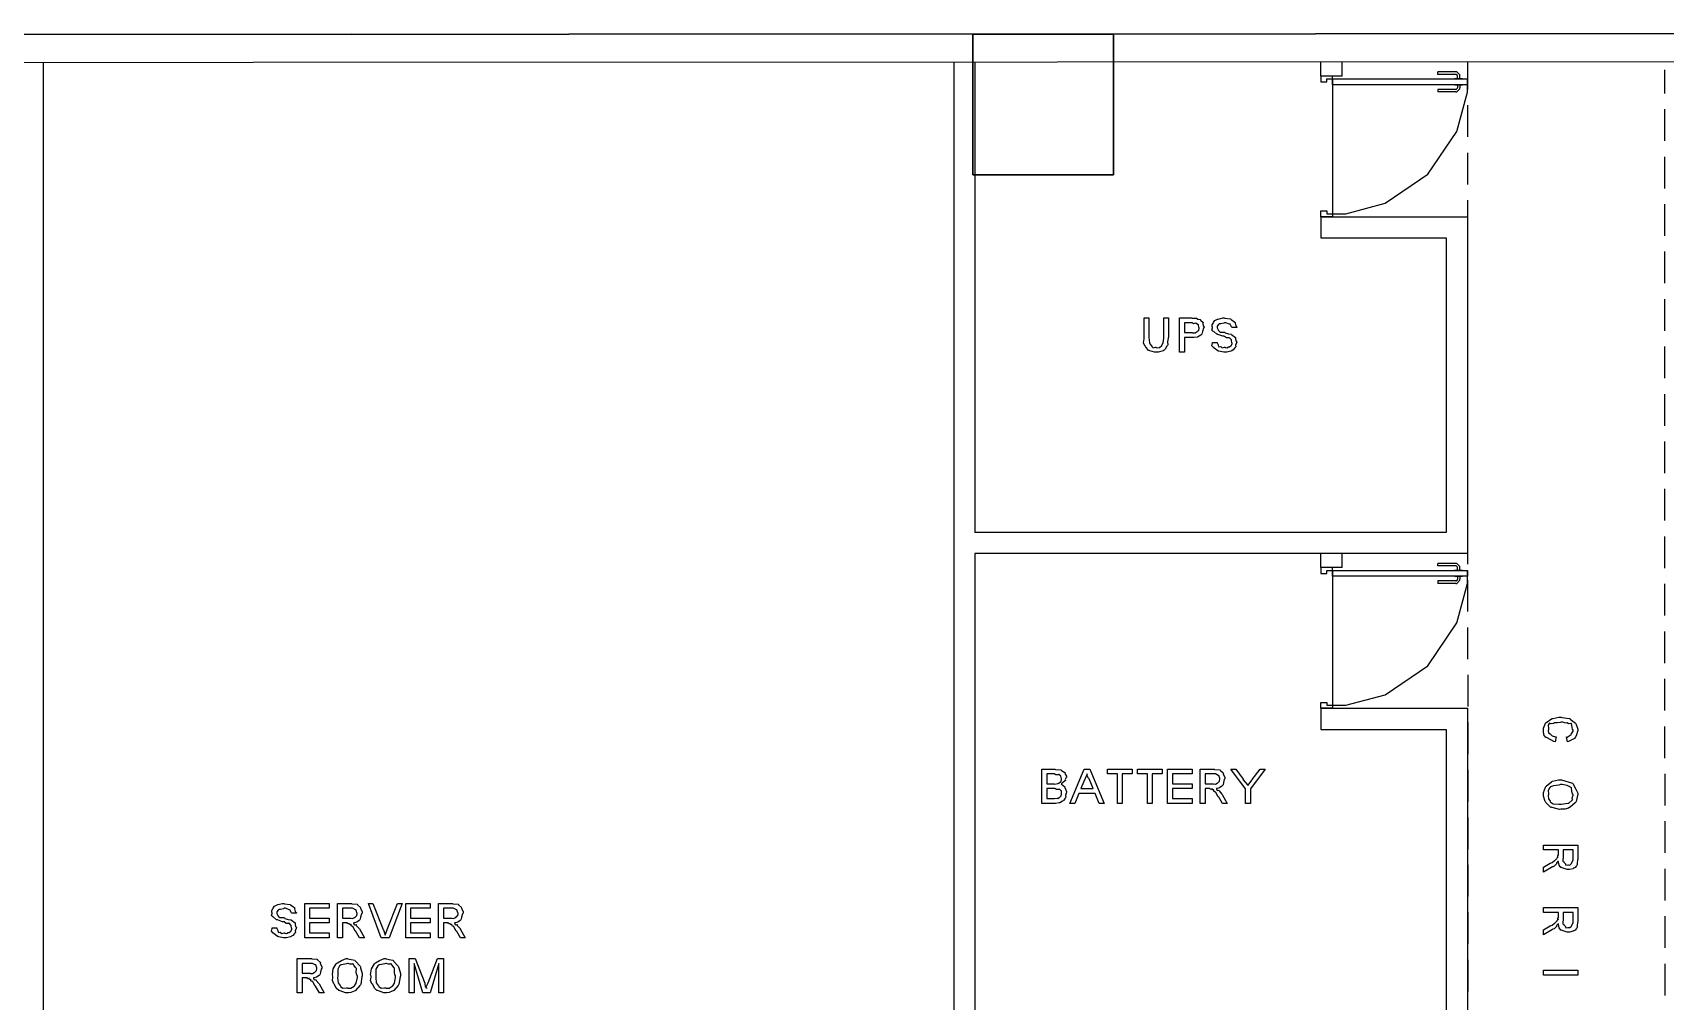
# Model space of a CAD drawing. Extents: x 0 to 23.4, y 0 to 16.5.
# Drawn here: x 10.786 to 13.832, y 11.271 to 13.079 of the extents above; entities that cross this region are included whole.
import ezdxf

# ---------------------------------------------------------------- set-up
doc = ezdxf.new("R2010")
doc.units = 0
doc.layers.get('0').update_dxf_attribs({"linetype": 'CONTINUOUS'})

msp = doc.modelspace()

# ---------------------------------------------------------------- linework, layer by layer
at = {"color": 0}
for points in [[(18.7535, 3.89535), (18.7494, 13.0786), (0.64551, 13.0708), (0.64947, 3.88758), (8.79889, 3.89106)], [(17.0065, 3.89464), (0.64947, 3.88758), (0.64551, 13.0708), (18.7494, 13.0786), (18.7535, 3.89535), (17.2431, 3.89469)], [(11.3811, 13.0756), (10.4734, 13.0753)], [(12.8023, 13.0758), (11.3811, 13.0752)], [(18.7013, 3.89535), (18.6972, 13.0263), (0.69781, 13.0186), (0.70171, 3.93983), (8.79883, 3.94336)], [(10.8057, 13.0229), (10.8057, 9.57058)], [(12.5044, 13.0244), (12.5044, 9.80464)], [(12.5438, 13.0237), (12.5438, 12.1462)], [(13.1891, 12.9977), (13.1891, 13.024)], [(13.2285, 12.9977), (13.2285, 13.024)], [(13.4407, 13.0056), (13.4074, 13.0056)], [(13.4074, 13.0008), (13.4074, 13.0056)], [(13.4485, 12.9977), (13.4485, 12.9997), (13.4426, 13.0056), (13.4407, 13.0056)], [(13.4623, 13.0241), (13.4624, 12.9727)], [(13.8298, 13.0092), (13.8298, 12.9653)], [(13.2285, 12.9977), (13.1891, 12.9977)], [(13.211, 12.7407), (13.2355, 12.7407), (13.3089, 12.7605), (13.3888, 12.8144), (13.4427, 12.8944), (13.4625, 12.9678), (13.4625, 12.9922)], [(13.211, 12.9922), (13.211, 12.7407)], [(13.4407, 13.0008), (13.4074, 13.0008)], [(13.4388, 12.9922), (13.4534, 12.9922), (13.4388, 12.9931)], [(13.4388, 12.9813), (13.4534, 12.9813), (13.4388, 12.9804)], [(13.4437, 12.9977), (13.4437, 12.9985), (13.4414, 13.0008), (13.4407, 13.0008)], [(13.4407, 12.968), (13.4426, 12.968), (13.4485, 12.9739), (13.4485, 12.9759)], [(13.4407, 12.9728), (13.4414, 12.9728), (13.4437, 12.9751), (13.4437, 12.9759)], [(13.4437, 12.9931), (13.4437, 12.9977)], [(13.4437, 12.9804), (13.4437, 12.9759)], [(13.4485, 12.9931), (13.4485, 12.9977)], [(13.4485, 12.9804), (13.4485, 12.9759)], [(13.4407, 12.9728), (13.4074, 12.9728)], [(13.4074, 12.9728), (13.4074, 12.968)], [(13.4407, 12.968), (13.4074, 12.968)], [(13.4624, 12.9431), (13.4625, 12.8841)], [(13.8299, 12.9358), (13.8299, 12.8767)], [(13.4625, 12.8545), (13.4625, 12.7955)], [(13.8299, 12.8472), (13.8299, 12.7881)], [(13.4625, 12.766), (13.4625, 12.7069)], [(13.1891, 12.7351), (13.4625, 12.7351)], [(13.1891, 12.7351), (13.1891, 12.6958)], [(13.4624, 12.7351), (13.4624, 12.1068)], [(13.8299, 12.7586), (13.83, 12.6996)], [(13.1891, 12.6958), (13.4231, 12.6958)], [(13.423, 12.6958), (13.423, 12.1462)], [(13.4625, 12.6774), (13.4626, 12.6184)], [(13.83, 12.67), (13.83, 12.611)], [(13.4626, 12.5888), (13.4626, 12.5298)], [(13.83, 12.5815), (13.83, 12.5224)], [(13.4626, 12.5003), (13.4626, 12.4412)], [(13.83, 12.4929), (13.8301, 12.4339)], [(13.4626, 12.4117), (13.4627, 12.3527)], [(13.8301, 12.4043), (13.8301, 12.3453)], [(13.4627, 12.3231), (13.4627, 12.2641)], [(13.8301, 12.3158), (13.8301, 12.2567)], [(13.4627, 12.2345), (13.4627, 12.1755)], [(13.8301, 12.2272), (13.8302, 12.1681)], [(13.423, 12.1462), (12.5438, 12.1462)], [(13.4627, 12.1459), (13.4628, 12.0869)], [(13.8302, 12.1386), (13.8302, 12.0795)], [(12.5438, 12.1068), (12.5438, 8.33089)], [(13.4628, 12.1068), (12.5438, 12.1068)], [(13.1891, 12.0806), (13.1891, 12.1068)], [(13.2285, 12.0806), (13.2285, 12.1068)], [(13.2285, 12.0806), (13.1891, 12.0806)], [(13.211, 11.8236), (13.2355, 11.8236), (13.3089, 11.8434), (13.3888, 11.8972), (13.4427, 11.9772), (13.4625, 12.0506), (13.4625, 12.0751)], [(13.211, 12.0751), (13.211, 11.8236)], [(13.4407, 12.0884), (13.4074, 12.0884)], [(13.4074, 12.0837), (13.4074, 12.0884)], [(13.4407, 12.0837), (13.4074, 12.0837)], [(13.4388, 12.0751), (13.4534, 12.0751), (13.4388, 12.076)], [(13.4388, 12.0642), (13.4534, 12.0642), (13.4388, 12.0633)], [(13.4485, 12.0806), (13.4485, 12.0826), (13.4426, 12.0884), (13.4407, 12.0884)], [(13.4437, 12.0806), (13.4437, 12.0814), (13.4414, 12.0837), (13.4407, 12.0837)], [(13.4437, 12.076), (13.4437, 12.0806)], [(13.4437, 12.0633), (13.4437, 12.0587)], [(13.4485, 12.076), (13.4485, 12.0806)], [(13.4485, 12.0633), (13.4485, 12.0587)], [(13.4407, 12.0556), (13.4074, 12.0556)], [(13.4074, 12.0556), (13.4074, 12.0508)], [(13.4407, 12.0508), (13.4074, 12.0508)], [(13.4407, 12.0508), (13.4426, 12.0508), (13.4485, 12.0568), (13.4485, 12.0587)], [(13.4407, 12.0557), (13.4414, 12.0557), (13.4437, 12.0579), (13.4437, 12.0587)], [(13.4628, 12.0573), (13.4628, 11.9983)], [(13.8302, 12.05), (13.8302, 11.9909)], [(13.4628, 11.9688), (13.4628, 11.9097)], [(13.8302, 11.9614), (13.8303, 11.9024)], [(13.4629, 11.8802), (13.4629, 11.8212)], [(13.8303, 11.8728), (13.8303, 11.8138)], [(13.1891, 11.818), (13.4625, 11.818)], [(13.1891, 11.818), (13.1891, 11.7787)], [(13.4625, 11.818), (13.4623, 11.2046)], [(13.4629, 11.7916), (13.4629, 11.7326)], [(13.1891, 11.7787), (13.4231, 11.7787)], [(13.4231, 11.7787), (13.423, 11.244)], [(13.8303, 11.7843), (13.8303, 11.7252)], [(13.4629, 11.7031), (13.4629, 11.644)], [(13.8304, 11.6957), (13.8304, 11.6367)], [(13.463, 11.6145), (13.463, 11.5554)], [(13.8304, 11.6071), (13.8305, 11.5481)], [(13.463, 11.5259), (13.4631, 11.4668)], [(13.8305, 11.5186), (13.8305, 11.4595)], [(13.4631, 11.4373), (13.4631, 11.3783)], [(13.8305, 11.43), (13.8305, 11.3709)], [(13.4631, 11.3487), (13.4631, 11.2897)], [(13.8305, 11.3414), (13.8306, 11.2823)]]:
    msp.add_lwpolyline(points, dxfattribs=at)
for points in [[(12.8023, 13.076), (12.8025, 12.8136), (12.54, 12.8135), (12.5399, 13.0759), (12.8023, 13.076)], [(12.8023, 13.076), (12.8025, 12.8136), (12.54, 12.8135), (12.5399, 13.0759), (12.8023, 13.076)], [(12.5399, 13.0759), (12.54, 12.8135), (12.8025, 12.8136), (12.8023, 13.076), (12.5399, 13.0759)], [(13.1891, 12.9977), (13.1891, 12.9868), (13.2, 12.9868), (13.2, 12.9922), (13.211, 12.9922), (13.211, 12.9977), (13.1891, 12.9977)], [(13.211, 12.9922), (13.4625, 12.9922), (13.4625, 12.9813), (13.211, 12.9813), (13.211, 12.9922)], [(13.1891, 12.7352), (13.1891, 12.7462), (13.2, 12.7462), (13.2, 12.7407), (13.211, 12.7407), (13.211, 12.7352), (13.1891, 12.7352)], [(12.8959, 12.5464), (12.9051, 12.5464), (12.9051, 12.5102), (12.9039, 12.5086), (12.9029, 12.5016), (12.9034, 12.496), (12.9031, 12.495), (12.902, 12.4934), (12.8989, 12.4883), (12.8967, 12.4864), (12.8959, 12.4859), (12.8947, 12.485), (12.8854, 12.4824), (12.8823, 12.4824), (12.879, 12.4824), (12.8699, 12.485), (12.869, 12.4855), (12.8677, 12.4857), (12.8618, 12.4932), (12.8614, 12.4941), (12.8607, 12.4941), (12.8584, 12.4996), (12.8593, 12.5076), (12.8593, 12.5102), (12.8593, 12.5464), (12.8684, 12.5464), (12.8684, 12.5111), (12.868, 12.5097), (12.8695, 12.5), (12.8697, 12.4993), (12.8694, 12.4985), (12.8735, 12.4939), (12.874, 12.4935), (12.8739, 12.493), (12.8763, 12.4907), (12.8804, 12.4915), (12.8818, 12.4915), (12.8827, 12.4908), (12.8878, 12.4914), (12.8921, 12.495), (12.8927, 12.4957), (12.8927, 12.4957), (12.895, 12.4999), (12.8959, 12.5083), (12.8959, 12.5111), (12.8959, 12.5464)], [(12.9255, 12.4824), (12.9255, 12.5464), (12.948, 12.5464), (12.9487, 12.5457), (12.9566, 12.5461), (12.9571, 12.546), (12.957, 12.5458), (12.9596, 12.5438), (12.9642, 12.5433), (12.9647, 12.543), (12.9647, 12.5422), (12.9692, 12.5375), (12.9695, 12.5369), (12.969, 12.5357), (12.9693, 12.5314), (12.9712, 12.5293), (12.9712, 12.5287), (12.9701, 12.527), (12.9684, 12.5209), (12.9672, 12.5163), (12.9665, 12.5154), (12.965, 12.5141), (12.9589, 12.5107), (12.9519, 12.51), (12.9495, 12.51), (12.9346, 12.51), (12.9346, 12.4824), (12.9255, 12.4824)], [(12.9346, 12.5191), (12.9489, 12.5191), (12.9497, 12.5184), (12.9544, 12.5186), (12.9586, 12.5211), (12.9591, 12.5215), (12.9591, 12.5215), (12.9612, 12.523), (12.9621, 12.5271), (12.9621, 12.5284), (12.9617, 12.5287), (12.9605, 12.5335), (12.9602, 12.5339), (12.9599, 12.5336), (12.9561, 12.5368), (12.9556, 12.5369), (12.9549, 12.5363), (12.9516, 12.5356), (12.9495, 12.5373), (12.9489, 12.5373), (12.9346, 12.5373), (12.9346, 12.5191)], [(12.9866, 12.5007), (12.9957, 12.5007), (12.9954, 12.4998), (12.9974, 12.4962), (12.9977, 12.4959), (12.9975, 12.4951), (12.999, 12.4924), (13.0023, 12.4928), (13.0029, 12.4926), (13.0028, 12.4923), (13.0051, 12.4906), (13.0093, 12.4915), (13.0107, 12.4915), (13.0107, 12.4912), (13.0136, 12.4906), (13.0169, 12.4923), (13.0174, 12.4924), (13.0174, 12.4924), (13.0184, 12.4922), (13.0215, 12.4946), (13.0217, 12.4948), (13.0217, 12.4948), (13.0225, 12.4954), (13.0233, 12.4987), (13.0233, 12.4998), (13.0229, 12.5001), (13.0225, 12.505), (13.0224, 12.5054), (13.0223, 12.5054), (13.0187, 12.5093), (13.0181, 12.5096), (13.0171, 12.5089), (13.0128, 12.5089), (13.0092, 12.5118), (13.0079, 12.5122), (13.0063, 12.5123), (12.9967, 12.5156), (12.9962, 12.5158), (12.995, 12.5158), (12.9894, 12.5209), (12.989, 12.5215), (12.9883, 12.5213), (12.9857, 12.5238), (12.9866, 12.5279), (12.9866, 12.5293), (12.9861, 12.5295), (12.9861, 12.5332), (12.9888, 12.5373), (12.9892, 12.538), (12.9889, 12.5384), (12.9911, 12.5416), (12.9964, 12.5439), (12.9972, 12.5443), (12.9976, 12.5441), (13.0059, 12.5464), (13.0087, 12.5464), (13.0096, 12.5457), (13.0202, 12.5447), (13.0211, 12.5443), (13.0218, 12.5434), (13.0287, 12.5385), (13.0291, 12.5378), (13.0289, 12.5363), (13.0302, 12.5316), (13.0323, 12.5291), (13.0324, 12.5282), (13.0233, 12.5282), (13.0228, 12.5287), (13.0197, 12.5346), (13.0192, 12.5349), (13.0186, 12.5344), (13.0115, 12.5373), (13.0092, 12.5373), (13.0078, 12.5363), (13.0026, 12.535), (12.9995, 12.5352), (12.999, 12.5347), (12.998, 12.5338), (12.9956, 12.5307), (12.9957, 12.5292), (12.9957, 12.5287), (12.9953, 12.5278), (12.9977, 12.524), (12.9981, 12.5237), (12.998, 12.5229), (13.0012, 12.52), (13.008, 12.5199), (13.0096, 12.5195), (13.0108, 12.5184), (13.0169, 12.5164), (13.0218, 12.5161), (13.0224, 12.5158), (13.023, 12.515), (13.0296, 12.51), (13.03, 12.5093), (13.0296, 12.5081), (13.0304, 12.5037), (13.0324, 12.5014), (13.0324, 12.5007), (13.0315, 12.4997), (13.0301, 12.4954), (13.0302, 12.4923), (13.0298, 12.4915), (13.0287, 12.4903), (13.0252, 12.4865), (13.0229, 12.4852), (13.0222, 12.4848), (13.0211, 12.4842), (13.0136, 12.4824), (13.0111, 12.4824), (13.0079, 12.4824), (12.999, 12.4843), (12.9981, 12.4846), (12.9966, 12.4848), (12.9903, 12.4902), (12.9899, 12.4909), (12.9889, 12.4909), (12.9859, 12.4945), (12.9866, 12.4998), (12.9866, 12.5007)], [(13.1891, 12.0806), (13.1891, 12.0697), (13.2, 12.0697), (13.2, 12.0751), (13.211, 12.0751), (13.211, 12.0806), (13.1891, 12.0806)], [(13.211, 12.0751), (13.4625, 12.0751), (13.4625, 12.0642), (13.211, 12.0642), (13.211, 12.0751)], [(13.1891, 11.8181), (13.1891, 11.829), (13.2, 11.829), (13.2, 11.8236), (13.211, 11.8236), (13.211, 11.8181), (13.1891, 11.8181)], [(13.6282, 11.7648), (13.6263, 11.7557), (13.6238, 11.756), (13.6109, 11.7626), (13.61, 11.7635), (13.6086, 11.7637), (13.6052, 11.7686), (13.6045, 11.7751), (13.6045, 11.7772), (13.6045, 11.7806), (13.608, 11.79), (13.6087, 11.7908), (13.609, 11.7911), (13.6191, 11.7984), (13.6204, 11.7989), (13.6215, 11.7992), (13.6332, 11.8015), (13.6371, 11.8015), (13.6383, 11.8011), (13.6526, 11.799), (13.6538, 11.7984), (13.6544, 11.7978), (13.6642, 11.7903), (13.6649, 11.7893), (13.6651, 11.7878), (13.6686, 11.7793), (13.6686, 11.7765), (13.6679, 11.7746), (13.6662, 11.7683), (13.6642, 11.7642), (13.6634, 11.7633), (13.6622, 11.7617), (13.6508, 11.7561), (13.6492, 11.7557), (13.6475, 11.7648), (13.6484, 11.7643), (13.6561, 11.7689), (13.6566, 11.7694), (13.6562, 11.7699), (13.6594, 11.7754), (13.6594, 11.7772), (13.6583, 11.7789), (13.657, 11.7867), (13.6562, 11.7904), (13.6562, 11.7904), (13.6551, 11.7898), (13.6513, 11.7891), (13.6486, 11.7906), (13.6477, 11.7908), (13.6467, 11.7905), (13.6395, 11.7924), (13.6371, 11.7924), (13.6355, 11.7916), (13.6297, 11.7908), (13.6254, 11.791), (13.6245, 11.7906), (13.6233, 11.7899), (13.6189, 11.7887), (13.6167, 11.7898), (13.6163, 11.79), (13.6152, 11.7897), (13.6128, 11.7866), (13.6137, 11.7801), (13.6137, 11.7778), (13.6131, 11.7768), (13.6134, 11.7723), (13.6167, 11.7702), (13.6173, 11.7696), (13.6172, 11.7695), (13.6203, 11.7666), (13.627, 11.765), (13.6282, 11.7648)], [(12.6688, 11.6406), (12.6688, 11.7046), (12.6931, 11.7046), (12.6939, 11.7039), (12.7041, 11.7032), (12.7049, 11.7029), (12.7053, 11.7021), (12.7116, 11.6979), (12.712, 11.6973), (12.7115, 11.6966), (12.7146, 11.6914), (12.7146, 11.6897), (12.7138, 11.6888), (12.7123, 11.6851), (12.7125, 11.683), (12.7122, 11.6825), (12.7109, 11.682), (12.7057, 11.6776), (12.7049, 11.6773), (12.7053, 11.6763), (12.7116, 11.6716), (12.712, 11.6708), (12.7115, 11.6699), (12.7146, 11.6629), (12.7146, 11.6606), (12.7137, 11.6596), (12.7125, 11.6552), (12.7132, 11.6524), (12.7129, 11.6517), (12.712, 11.6505), (12.7094, 11.6467), (12.7087, 11.6455), (12.7083, 11.6452), (12.7073, 11.6445), (12.7023, 11.6419), (12.7016, 11.6417), (12.7009, 11.6414), (12.6942, 11.6406), (12.6921, 11.6406), (12.6688, 11.6406)], [(12.678, 11.6773), (12.6914, 11.6773), (12.6919, 11.6766), (12.6988, 11.6778), (12.6992, 11.678), (12.6992, 11.678), (12.7004, 11.678), (12.7035, 11.6807), (12.7038, 11.681), (12.7038, 11.681), (12.7048, 11.6818), (12.7055, 11.6851), (12.7055, 11.6862), (12.7051, 11.6864), (12.7042, 11.6911), (12.704, 11.6914), (12.7037, 11.6912), (12.7001, 11.6946), (12.6997, 11.6947), (12.6986, 11.6941), (12.6944, 11.6938), (12.6913, 11.6955), (12.6903, 11.6955), (12.678, 11.6955), (12.678, 11.6773)], [(12.7208, 11.6406), (12.7475, 11.7046), (12.7581, 11.7046), (12.7848, 11.6406), (12.7757, 11.6406), (12.7679, 11.6589), (12.7377, 11.6589), (12.7299, 11.6406), (12.7208, 11.6406)], [(12.7414, 11.6682), (12.7642, 11.6682), (12.7566, 11.6864), (12.7554, 11.6874), (12.753, 11.6922), (12.753, 11.6954), (12.7529, 11.6955), (12.7524, 11.6941), (12.7505, 11.6898), (12.7492, 11.687), (12.7488, 11.686), (12.7414, 11.6682)], [(12.8095, 11.6406), (12.8095, 11.6955), (12.791, 11.6955), (12.791, 11.7046), (12.8368, 11.7046), (12.8368, 11.6955), (12.8186, 11.6955), (12.8186, 11.6406), (12.8095, 11.6406)], [(12.8655, 11.6406), (12.8655, 11.6955), (12.847, 11.6955), (12.847, 11.7046), (12.8928, 11.7046), (12.8928, 11.6955), (12.8746, 11.6955), (12.8746, 11.6406), (12.8655, 11.6406)], [(12.903, 11.6406), (12.903, 11.7046), (12.9488, 11.7046), (12.9488, 11.6955), (12.9121, 11.6955), (12.9121, 11.6773), (12.9488, 11.6773), (12.9488, 11.6682), (12.9121, 11.6682), (12.9121, 11.6497), (12.9488, 11.6497), (12.9488, 11.6406), (12.903, 11.6406)], [(12.9641, 11.6406), (12.9641, 11.7046), (12.9903, 11.7046), (12.9909, 11.7039), (13.0008, 11.7032), (13.0014, 11.7029), (13.0016, 11.7021), (13.0071, 11.6974), (13.0075, 11.6966), (13.0069, 11.6959), (13.0099, 11.6888), (13.0099, 11.6864), (13.0088, 11.6849), (13.0072, 11.6793), (13.0066, 11.6751), (13.006, 11.6743), (13.0046, 11.673), (13.0001, 11.6695), (12.9958, 11.6684), (12.9945, 11.6682), (12.9942, 11.6675), (12.9954, 11.6649), (12.9985, 11.6654), (12.9988, 11.6652), (12.9991, 11.6637), (13.0044, 11.6579), (13.0049, 11.6571), (13.0142, 11.6406), (13.0053, 11.6406), (12.9979, 11.6532), (12.9973, 11.6531), (12.9931, 11.661), (12.9927, 11.6615), (12.992, 11.6614), (12.9895, 11.6631), (12.9893, 11.6656), (12.989, 11.6658), (12.9887, 11.6655), (12.9867, 11.6656), (12.9861, 11.6677), (12.9858, 11.6678), (12.9856, 11.6673), (12.9837, 11.6664), (12.9822, 11.6682), (12.9817, 11.6682), (12.9732, 11.6682), (12.9732, 11.6406), (12.9641, 11.6406)], [(12.9732, 11.6773), (12.9888, 11.6773), (12.989, 11.6768), (12.9923, 11.6765), (12.9956, 11.6782), (12.996, 11.6784), (12.996, 11.6784), (12.9964, 11.6785), (12.9992, 11.6813), (12.9995, 11.6816), (12.9995, 11.6816), (13.0001, 11.6823), (13.0008, 11.6856), (13.0008, 11.6866), (13.0004, 11.687), (12.9986, 11.6925), (12.9982, 11.6929), (12.9976, 11.6925), (12.9923, 11.6955), (12.9906, 11.6955), (12.9732, 11.6955), (12.9732, 11.6773)], [(13.0487, 11.6406), (13.0487, 11.6678), (13.0211, 11.7046), (13.0302, 11.7046), (13.0441, 11.6858), (13.044, 11.6846), (13.0522, 11.6751), (13.053, 11.674), (13.0532, 11.6744), (13.0604, 11.6839), (13.0612, 11.6849), (13.076, 11.7046), (13.0851, 11.7046), (13.0578, 11.6678), (13.0578, 11.6406), (13.0487, 11.6406)], [(12.678, 11.6497), (12.6921, 11.6497), (12.6921, 11.6495), (12.697, 11.65), (12.6973, 11.65), (12.6973, 11.65), (12.6982, 11.6494), (12.7011, 11.6513), (12.7014, 11.6515), (12.7014, 11.6515), (12.704, 11.654), (12.7042, 11.6543), (12.7042, 11.6543), (12.7048, 11.6547), (12.7055, 11.6578), (12.7055, 11.6589), (12.7051, 11.659), (12.705, 11.6637), (12.7049, 11.6641), (12.7049, 11.6641), (12.7017, 11.6672), (12.7012, 11.6673), (12.7, 11.6667), (12.6957, 11.6664), (12.6931, 11.6682), (12.6923, 11.6682), (12.678, 11.6682), (12.678, 11.6497)], [(13.6358, 11.6847), (13.6381, 11.6843), (13.6584, 11.6784), (13.6599, 11.6771), (13.6602, 11.6749), (13.6647, 11.6668), (13.6686, 11.6596), (13.6686, 11.6571), (13.6679, 11.6554), (13.6651, 11.6439), (13.6644, 11.6428), (13.6634, 11.6414), (13.6543, 11.6338), (13.6532, 11.6333), (13.6513, 11.6319), (13.6444, 11.6296), (13.6384, 11.6298), (13.6364, 11.6298), (13.6345, 11.6293), (13.6207, 11.6327), (13.6195, 11.6333), (13.6182, 11.6331), (13.6089, 11.6421), (13.6082, 11.6432), (13.6073, 11.6439), (13.6045, 11.6539), (13.6045, 11.6571), (13.6045, 11.6608), (13.608, 11.6708), (13.6087, 11.6719), (13.6091, 11.6725), (13.619, 11.6809), (13.6202, 11.6814), (13.6212, 11.6819), (13.6322, 11.6847), (13.6358, 11.6847)], [(13.6358, 11.6756), (13.633, 11.6748), (13.6232, 11.6731), (13.6177, 11.6712), (13.6171, 11.6704), (13.6157, 11.6693), (13.613, 11.664), (13.6137, 11.6589), (13.6137, 11.6571), (13.6129, 11.6555), (13.6134, 11.6492), (13.6167, 11.645), (13.6173, 11.6441), (13.6171, 11.6435), (13.6224, 11.6395), (13.6331, 11.6389), (13.6367, 11.6389), (13.6374, 11.6388), (13.6495, 11.6407), (13.6508, 11.6411), (13.6516, 11.6412), (13.6587, 11.6469), (13.6588, 11.6476), (13.6586, 11.6476), (13.6577, 11.6509), (13.6594, 11.6556), (13.6594, 11.6571), (13.6583, 11.658), (13.657, 11.6636), (13.6567, 11.6693), (13.6562, 11.6701), (13.6548, 11.6707), (13.6483, 11.6737), (13.6389, 11.6756), (13.6358, 11.6756)], [(13.6045, 11.5628), (13.6686, 11.5628), (13.6686, 11.5365), (13.6679, 11.5349), (13.667, 11.5294), (13.6671, 11.5261), (13.6668, 11.5254), (13.6661, 11.5242), (13.6635, 11.5209), (13.6612, 11.5198), (13.6605, 11.5194), (13.6597, 11.5187), (13.6527, 11.517), (13.6503, 11.517), (13.6488, 11.5169), (13.639, 11.5202), (13.6382, 11.5209), (13.6368, 11.5212), (13.6334, 11.5251), (13.6323, 11.5311), (13.6321, 11.5324), (13.6311, 11.532), (13.6288, 11.5297), (13.6292, 11.5283), (13.6291, 11.5281), (13.6279, 11.5269), (13.6241, 11.5235), (13.6217, 11.5224), (13.621, 11.522), (13.6045, 11.5124), (13.6045, 11.5215), (13.6171, 11.5289), (13.6171, 11.5289), (13.6203, 11.5302), (13.6249, 11.5338), (13.6254, 11.5341), (13.6254, 11.5341), (13.6294, 11.5375), (13.6297, 11.5378), (13.6297, 11.5378), (13.6295, 11.5385), (13.6316, 11.5408), (13.6317, 11.5411), (13.6315, 11.541), (13.6303, 11.5414), (13.6321, 11.5443), (13.6321, 11.5452), (13.6321, 11.5537), (13.6045, 11.5537), (13.6045, 11.5628)], [(13.6412, 11.5537), (13.6412, 11.538), (13.6406, 11.5369), (13.6403, 11.5328), (13.6421, 11.5313), (13.6423, 11.5309), (13.6423, 11.5309), (13.6452, 11.5276), (13.6456, 11.5274), (13.6453, 11.5271), (13.6462, 11.5251), (13.6495, 11.5261), (13.6506, 11.5261), (13.6507, 11.5258), (13.6535, 11.5256), (13.6564, 11.5283), (13.6568, 11.5287), (13.6568, 11.5287), (13.6574, 11.5303), (13.6594, 11.5348), (13.6594, 11.5363), (13.6594, 11.5537), (13.6412, 11.5537)], [(11.2325, 11.4081), (11.2416, 11.4081), (11.2413, 11.4073), (11.2433, 11.4037), (11.2435, 11.4033), (11.2434, 11.4026), (11.2449, 11.3998), (11.2482, 11.4003), (11.2487, 11.4001), (11.2486, 11.3998), (11.251, 11.398), (11.2552, 11.399), (11.2566, 11.399), (11.2566, 11.3986), (11.2595, 11.3981), (11.2628, 11.3997), (11.2633, 11.3998), (11.2633, 11.3998), (11.2643, 11.3996), (11.2674, 11.402), (11.2676, 11.4022), (11.2676, 11.4022), (11.2684, 11.4028), (11.2692, 11.4061), (11.2692, 11.4072), (11.2688, 11.4075), (11.2684, 11.4125), (11.2683, 11.4129), (11.2682, 11.4128), (11.2645, 11.4168), (11.2639, 11.417), (11.263, 11.4163), (11.2587, 11.4163), (11.255, 11.4193), (11.2538, 11.4196), (11.2522, 11.4198), (11.2426, 11.423), (11.242, 11.4233), (11.2408, 11.4232), (11.2352, 11.4284), (11.2349, 11.4289), (11.2342, 11.4288), (11.2316, 11.4312), (11.2325, 11.4354), (11.2325, 11.4367), (11.232, 11.437), (11.232, 11.4407), (11.2347, 11.4448), (11.2351, 11.4454), (11.2348, 11.4458), (11.237, 11.4491), (11.2422, 11.4514), (11.2431, 11.4517), (11.2435, 11.4516), (11.2518, 11.4539), (11.2546, 11.4539), (11.2555, 11.4532), (11.2661, 11.4521), (11.267, 11.4517), (11.2677, 11.4508), (11.2745, 11.446), (11.275, 11.4452), (11.2747, 11.4438), (11.276, 11.4391), (11.2782, 11.4365), (11.2783, 11.4357), (11.2692, 11.4357), (11.2687, 11.4361), (11.2656, 11.4421), (11.265, 11.4424), (11.2645, 11.4419), (11.2574, 11.4448), (11.255, 11.4448), (11.2537, 11.4438), (11.2485, 11.4425), (11.2454, 11.4426), (11.2448, 11.4422), (11.2439, 11.4413), (11.2414, 11.4382), (11.2416, 11.4366), (11.2416, 11.4361), (11.2412, 11.4353), (11.2435, 11.4314), (11.244, 11.4311), (11.2439, 11.4303), (11.2471, 11.4274), (11.2539, 11.4274), (11.2555, 11.427), (11.2567, 11.4258), (11.2628, 11.4238), (11.2677, 11.4236), (11.2683, 11.4233), (11.2689, 11.4224), (11.2754, 11.4174), (11.2759, 11.4168), (11.2755, 11.4155), (11.2763, 11.4111), (11.2783, 11.4089), (11.2783, 11.4081), (11.2773, 11.4072), (11.2759, 11.4029), (11.2761, 11.3997), (11.2757, 11.399), (11.2745, 11.3977), (11.2711, 11.394), (11.2688, 11.3926), (11.2681, 11.3923), (11.267, 11.3917), (11.2595, 11.3899), (11.257, 11.3899), (11.2538, 11.3899), (11.2448, 11.3917), (11.244, 11.392), (11.2425, 11.3923), (11.2362, 11.3977), (11.2357, 11.3983), (11.2347, 11.3983), (11.2318, 11.4019), (11.2325, 11.4072), (11.2325, 11.4081)], [(11.2936, 11.3899), (11.2936, 11.4539), (11.3394, 11.4539), (11.3394, 11.4448), (11.3027, 11.4448), (11.3027, 11.4265), (11.3394, 11.4265), (11.3394, 11.4174), (11.3027, 11.4174), (11.3027, 11.399), (11.3394, 11.399), (11.3394, 11.3899), (11.2936, 11.3899)], [(11.3547, 11.3899), (11.3547, 11.4539), (11.3809, 11.4539), (11.3815, 11.4532), (11.3913, 11.4525), (11.392, 11.4522), (11.3922, 11.4513), (11.3977, 11.4466), (11.3981, 11.4459), (11.3975, 11.4451), (11.4004, 11.438), (11.4004, 11.4357), (11.3994, 11.4342), (11.3978, 11.4285), (11.3972, 11.4244), (11.3965, 11.4235), (11.3952, 11.4222), (11.3906, 11.4188), (11.3863, 11.4176), (11.385, 11.4174), (11.3848, 11.4168), (11.386, 11.4141), (11.3891, 11.4146), (11.3894, 11.4144), (11.3897, 11.413), (11.395, 11.4072), (11.3955, 11.4064), (11.4048, 11.3899), (11.3959, 11.3899), (11.3885, 11.4025), (11.3879, 11.4023), (11.3836, 11.4103), (11.3833, 11.4107), (11.3825, 11.4106), (11.3801, 11.4123), (11.3799, 11.4148), (11.3796, 11.415), (11.3792, 11.4148), (11.3772, 11.4149), (11.3766, 11.4169), (11.3764, 11.417), (11.3761, 11.4166), (11.3742, 11.4157), (11.3727, 11.4174), (11.3722, 11.4174), (11.3638, 11.4174), (11.3638, 11.3899), (11.3547, 11.3899)], [(11.4364, 11.3899), (11.4123, 11.4539), (11.4208, 11.4539), (11.4399, 11.4055), (11.4402, 11.4044), (11.4435, 11.3953), (11.4438, 11.3944), (11.4437, 11.395), (11.4471, 11.4046), (11.4475, 11.4055), (11.4666, 11.4539), (11.4753, 11.4539), (11.4512, 11.3899), (11.4364, 11.3899)], [(11.4819, 11.3899), (11.4819, 11.4539), (11.5277, 11.4539), (11.5277, 11.4448), (11.491, 11.4448), (11.491, 11.4265), (11.5277, 11.4265), (11.5277, 11.4174), (11.491, 11.4174), (11.491, 11.399), (11.5277, 11.399), (11.5277, 11.3899), (11.4819, 11.3899)], [(11.543, 11.3899), (11.543, 11.4539), (11.5692, 11.4539), (11.5698, 11.4532), (11.5796, 11.4525), (11.5803, 11.4522), (11.5805, 11.4513), (11.586, 11.4466), (11.5864, 11.4459), (11.5858, 11.4451), (11.5888, 11.438), (11.5888, 11.4357), (11.5877, 11.4342), (11.5861, 11.4285), (11.5855, 11.4244), (11.5848, 11.4235), (11.5835, 11.4222), (11.5789, 11.4188), (11.5747, 11.4176), (11.5733, 11.4174), (11.5731, 11.4168), (11.5743, 11.4141), (11.5774, 11.4146), (11.5777, 11.4144), (11.578, 11.413), (11.5833, 11.4072), (11.5838, 11.4064), (11.5931, 11.3899), (11.5842, 11.3899), (11.5768, 11.4025), (11.5762, 11.4023), (11.5719, 11.4103), (11.5716, 11.4107), (11.5709, 11.4106), (11.5684, 11.4123), (11.5682, 11.4148), (11.5679, 11.415), (11.5675, 11.4148), (11.5655, 11.4149), (11.5649, 11.4169), (11.5647, 11.417), (11.5645, 11.4166), (11.5626, 11.4157), (11.561, 11.4174), (11.5605, 11.4174), (11.5521, 11.4174), (11.5521, 11.3899), (11.543, 11.3899)], [(11.3638, 11.4265), (11.3794, 11.4265), (11.3796, 11.4261), (11.3829, 11.4257), (11.3862, 11.4275), (11.3866, 11.4276), (11.3866, 11.4276), (11.3869, 11.4277), (11.3898, 11.4306), (11.39, 11.4309), (11.39, 11.4309), (11.3906, 11.4316), (11.3913, 11.4348), (11.3913, 11.4359), (11.3909, 11.4362), (11.3892, 11.4418), (11.3887, 11.4422), (11.3882, 11.4417), (11.3829, 11.4448), (11.3811, 11.4448), (11.3638, 11.4448), (11.3638, 11.4265)], [(11.5521, 11.4265), (11.5677, 11.4265), (11.5679, 11.4261), (11.5712, 11.4257), (11.5745, 11.4275), (11.5749, 11.4276), (11.5749, 11.4276), (11.5753, 11.4277), (11.5781, 11.4306), (11.5783, 11.4309), (11.5783, 11.4309), (11.5789, 11.4316), (11.5796, 11.4348), (11.5796, 11.4359), (11.5793, 11.4362), (11.5775, 11.4418), (11.577, 11.4422), (11.5765, 11.4417), (11.5712, 11.4448), (11.5694, 11.4448), (11.5521, 11.4448), (11.5521, 11.4265)], [(13.6045, 11.446), (13.6686, 11.446), (13.6686, 11.4197), (13.6679, 11.4181), (13.667, 11.4126), (13.6671, 11.4093), (13.6668, 11.4086), (13.6661, 11.4074), (13.6635, 11.4041), (13.6612, 11.4029), (13.6605, 11.4026), (13.6597, 11.4019), (13.6527, 11.4002), (13.6503, 11.4002), (13.6488, 11.4001), (13.639, 11.4034), (13.6382, 11.4041), (13.6368, 11.4043), (13.6334, 11.4083), (13.6323, 11.4143), (13.6321, 11.4156), (13.6311, 11.4152), (13.6288, 11.4129), (13.6292, 11.4115), (13.6291, 11.4112), (13.6279, 11.41), (13.6241, 11.4067), (13.6217, 11.4056), (13.621, 11.4052), (13.6045, 11.3956), (13.6045, 11.4047), (13.6171, 11.4121), (13.6171, 11.4121), (13.6203, 11.4134), (13.6249, 11.417), (13.6254, 11.4173), (13.6254, 11.4173), (13.6294, 11.4207), (13.6297, 11.421), (13.6297, 11.421), (13.6295, 11.4217), (13.6316, 11.424), (13.6317, 11.4243), (13.6315, 11.4242), (13.6303, 11.4246), (13.6321, 11.4275), (13.6321, 11.4284), (13.6321, 11.4368), (13.6045, 11.4368), (13.6045, 11.446)], [(13.6412, 11.4368), (13.6412, 11.4212), (13.6406, 11.4201), (13.6403, 11.416), (13.6421, 11.4144), (13.6423, 11.4141), (13.6423, 11.4141), (13.6452, 11.4108), (13.6456, 11.4106), (13.6453, 11.4103), (13.6462, 11.4083), (13.6495, 11.4093), (13.6506, 11.4093), (13.6507, 11.409), (13.6535, 11.4087), (13.6564, 11.4115), (13.6568, 11.4119), (13.6568, 11.4119), (13.6574, 11.4135), (13.6594, 11.418), (13.6594, 11.4195), (13.6594, 11.4368), (13.6412, 11.4368)], [(11.2797, 11.2872), (11.2797, 11.3512), (11.306, 11.3512), (11.3065, 11.3505), (11.3164, 11.3498), (11.3171, 11.3495), (11.3173, 11.3487), (11.3227, 11.344), (11.3231, 11.3432), (11.3226, 11.3424), (11.3255, 11.3354), (11.3255, 11.333), (11.3244, 11.3315), (11.3229, 11.3259), (11.3223, 11.3217), (11.3216, 11.3209), (11.3203, 11.3196), (11.3157, 11.3161), (11.3114, 11.315), (11.3101, 11.3148), (11.3098, 11.3141), (11.3111, 11.3115), (11.3142, 11.312), (11.3145, 11.3117), (11.3148, 11.3103), (11.32, 11.3045), (11.3205, 11.3037), (11.3301, 11.2872), (11.321, 11.2872), (11.3136, 11.2998), (11.3129, 11.2997), (11.3087, 11.3076), (11.3084, 11.3081), (11.3076, 11.308), (11.3052, 11.3097), (11.305, 11.3122), (11.3047, 11.3124), (11.3043, 11.3121), (11.3023, 11.3122), (11.3017, 11.3143), (11.3014, 11.3143), (11.3012, 11.3139), (11.2993, 11.313), (11.2978, 11.3148), (11.2973, 11.3148), (11.2888, 11.3148), (11.2888, 11.2872), (11.2797, 11.2872)], [(11.2888, 11.3239), (11.3045, 11.3239), (11.3046, 11.3234), (11.3079, 11.3231), (11.3112, 11.3248), (11.3116, 11.325), (11.3116, 11.325), (11.312, 11.3251), (11.3149, 11.3279), (11.3151, 11.3282), (11.3151, 11.3282), (11.3157, 11.3289), (11.3164, 11.3322), (11.3164, 11.3332), (11.316, 11.3336), (11.3142, 11.3391), (11.3138, 11.3395), (11.3133, 11.3391), (11.3079, 11.3421), (11.3062, 11.3421), (11.2888, 11.3421), (11.2888, 11.3239)], [(11.3459, 11.3185), (11.3452, 11.3208), (11.3466, 11.3318), (11.3522, 11.3412), (11.3535, 11.3426), (11.3545, 11.3429), (11.362, 11.3474), (11.3706, 11.3512), (11.3735, 11.3512), (11.3741, 11.3505), (11.3799, 11.3492), (11.3867, 11.3478), (11.3878, 11.3471), (11.3881, 11.3461), (11.3968, 11.3371), (11.3973, 11.3358), (11.3975, 11.334), (11.4008, 11.3229), (11.4008, 11.3191), (11.4001, 11.3172), (11.3979, 11.3034), (11.3973, 11.3022), (11.3963, 11.3009), (11.3885, 11.2916), (11.3874, 11.2909), (11.3855, 11.29), (11.3795, 11.2877), (11.3749, 11.2872), (11.3735, 11.2872), (11.3698, 11.2872), (11.3598, 11.2907), (11.3587, 11.2913), (11.357, 11.2917), (11.3522, 11.2959), (11.3497, 11.3017), (11.3492, 11.3028), (11.3476, 11.3039), (11.3452, 11.3102), (11.3459, 11.3164), (11.3459, 11.3185)], [(11.355, 11.3185), (11.3547, 11.3157), (11.3557, 11.3059), (11.3594, 11.3005), (11.3602, 11.2998), (11.3602, 11.2987), (11.3649, 11.2956), (11.3713, 11.2963), (11.3735, 11.2963), (11.3741, 11.2956), (11.3796, 11.2961), (11.3856, 11.2994), (11.3865, 11.3), (11.3865, 11.3), (11.3894, 11.3051), (11.3917, 11.3158), (11.3917, 11.3193), (11.3906, 11.3201), (11.3895, 11.3257), (11.3899, 11.3323), (11.3895, 11.3334), (11.3882, 11.3344), (11.3854, 11.3387), (11.3837, 11.3414), (11.383, 11.3415), (11.3822, 11.3408), (11.378, 11.3404), (11.3746, 11.3421), (11.3735, 11.3421), (11.3716, 11.3412), (11.3653, 11.3397), (11.3613, 11.3394), (11.3605, 11.3389), (11.3587, 11.3376), (11.3551, 11.331), (11.355, 11.3216), (11.355, 11.3185)], [(11.4172, 11.3185), (11.4164, 11.3208), (11.4179, 11.3318), (11.4235, 11.3412), (11.4248, 11.3426), (11.4258, 11.3429), (11.4333, 11.3474), (11.4419, 11.3512), (11.4448, 11.3512), (11.4454, 11.3505), (11.4512, 11.3492), (11.458, 11.3478), (11.4591, 11.3471), (11.4594, 11.3461), (11.4681, 11.3371), (11.4686, 11.3358), (11.4688, 11.334), (11.4721, 11.3229), (11.4721, 11.3191), (11.4714, 11.3172), (11.4692, 11.3034), (11.4686, 11.3022), (11.4676, 11.3009), (11.4597, 11.2916), (11.4587, 11.2909), (11.4568, 11.29), (11.4508, 11.2877), (11.4462, 11.2872), (11.4448, 11.2872), (11.4411, 11.2872), (11.4311, 11.2907), (11.43, 11.2913), (11.4283, 11.2917), (11.4234, 11.2959), (11.421, 11.3017), (11.4205, 11.3028), (11.4189, 11.3039), (11.4164, 11.3102), (11.4172, 11.3164), (11.4172, 11.3185)], [(11.4263, 11.3185), (11.4259, 11.3157), (11.427, 11.3059), (11.4307, 11.3005), (11.4315, 11.2998), (11.4315, 11.2987), (11.4362, 11.2956), (11.4426, 11.2963), (11.4448, 11.2963), (11.4454, 11.2956), (11.4509, 11.2961), (11.4569, 11.2994), (11.4578, 11.3), (11.4578, 11.3), (11.4607, 11.3051), (11.463, 11.3158), (11.463, 11.3193), (11.4619, 11.3201), (11.4608, 11.3257), (11.4612, 11.3323), (11.4608, 11.3334), (11.4595, 11.3344), (11.4567, 11.3387), (11.455, 11.3414), (11.4543, 11.3415), (11.4534, 11.3408), (11.4493, 11.3404), (11.4459, 11.3421), (11.4448, 11.3421), (11.4429, 11.3412), (11.4366, 11.3397), (11.4326, 11.3394), (11.4318, 11.3389), (11.43, 11.3376), (11.4264, 11.331), (11.4263, 11.3216), (11.4263, 11.3185)], [(11.4885, 11.2872), (11.4885, 11.3512), (11.4998, 11.3512), (11.5178, 11.305), (11.5173, 11.3037), (11.5181, 11.2987), (11.5205, 11.2958), (11.5206, 11.2953), (11.5206, 11.2953), (11.5201, 11.2986), (11.5233, 11.3045), (11.5237, 11.3057), (11.5412, 11.3512), (11.5525, 11.3512), (11.5525, 11.2872), (11.5434, 11.2872), (11.5434, 11.3421), (11.5273, 11.2872), (11.5139, 11.2872), (11.4976, 11.3421), (11.4976, 11.2872), (11.4885, 11.2872)], [(13.6045, 11.3292), (13.6686, 11.3292), (13.6686, 11.32), (13.6045, 11.32), (13.6045, 11.3292)]]:
    msp.add_lwpolyline(points, close=True, dxfattribs=at)

doc.saveas('drawing.dxf')
